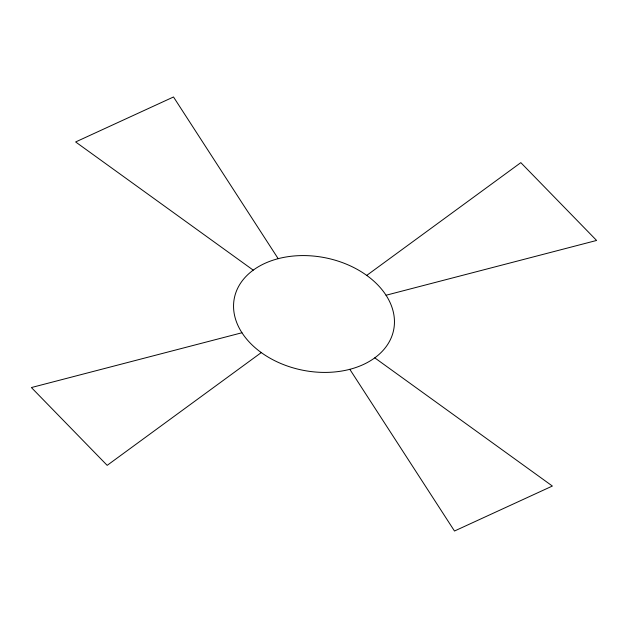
<?xml version="1.0" encoding="UTF-8"?>
<svg xmlns="http://www.w3.org/2000/svg" width="628" height="628" viewBox="0 0 628 628"><rect width="100%" height="100%" fill="white"/><g stroke="black" fill="none" stroke-linecap="round" stroke-linejoin="round"><path stroke-width="0.94" d="M261.272 352.591L107.176 465.356L31.4 387.547L241.953 332.754M366.728 275.409L520.824 162.644L596.6 240.453L386.047 295.246M253.225 270.142L75.627 141.959L173.509 96.979L278.18 258.673M374.775 357.858L552.373 486.041L454.491 531.021L349.82 369.327M260.848 352.277A81.232 57.344 11.2 0 0 392.885 333.076A81.232 57.344 11.2 0 0 288.268 256.64A81.232 57.344 11.2 0 0 260.848 352.277"/></g></svg>
